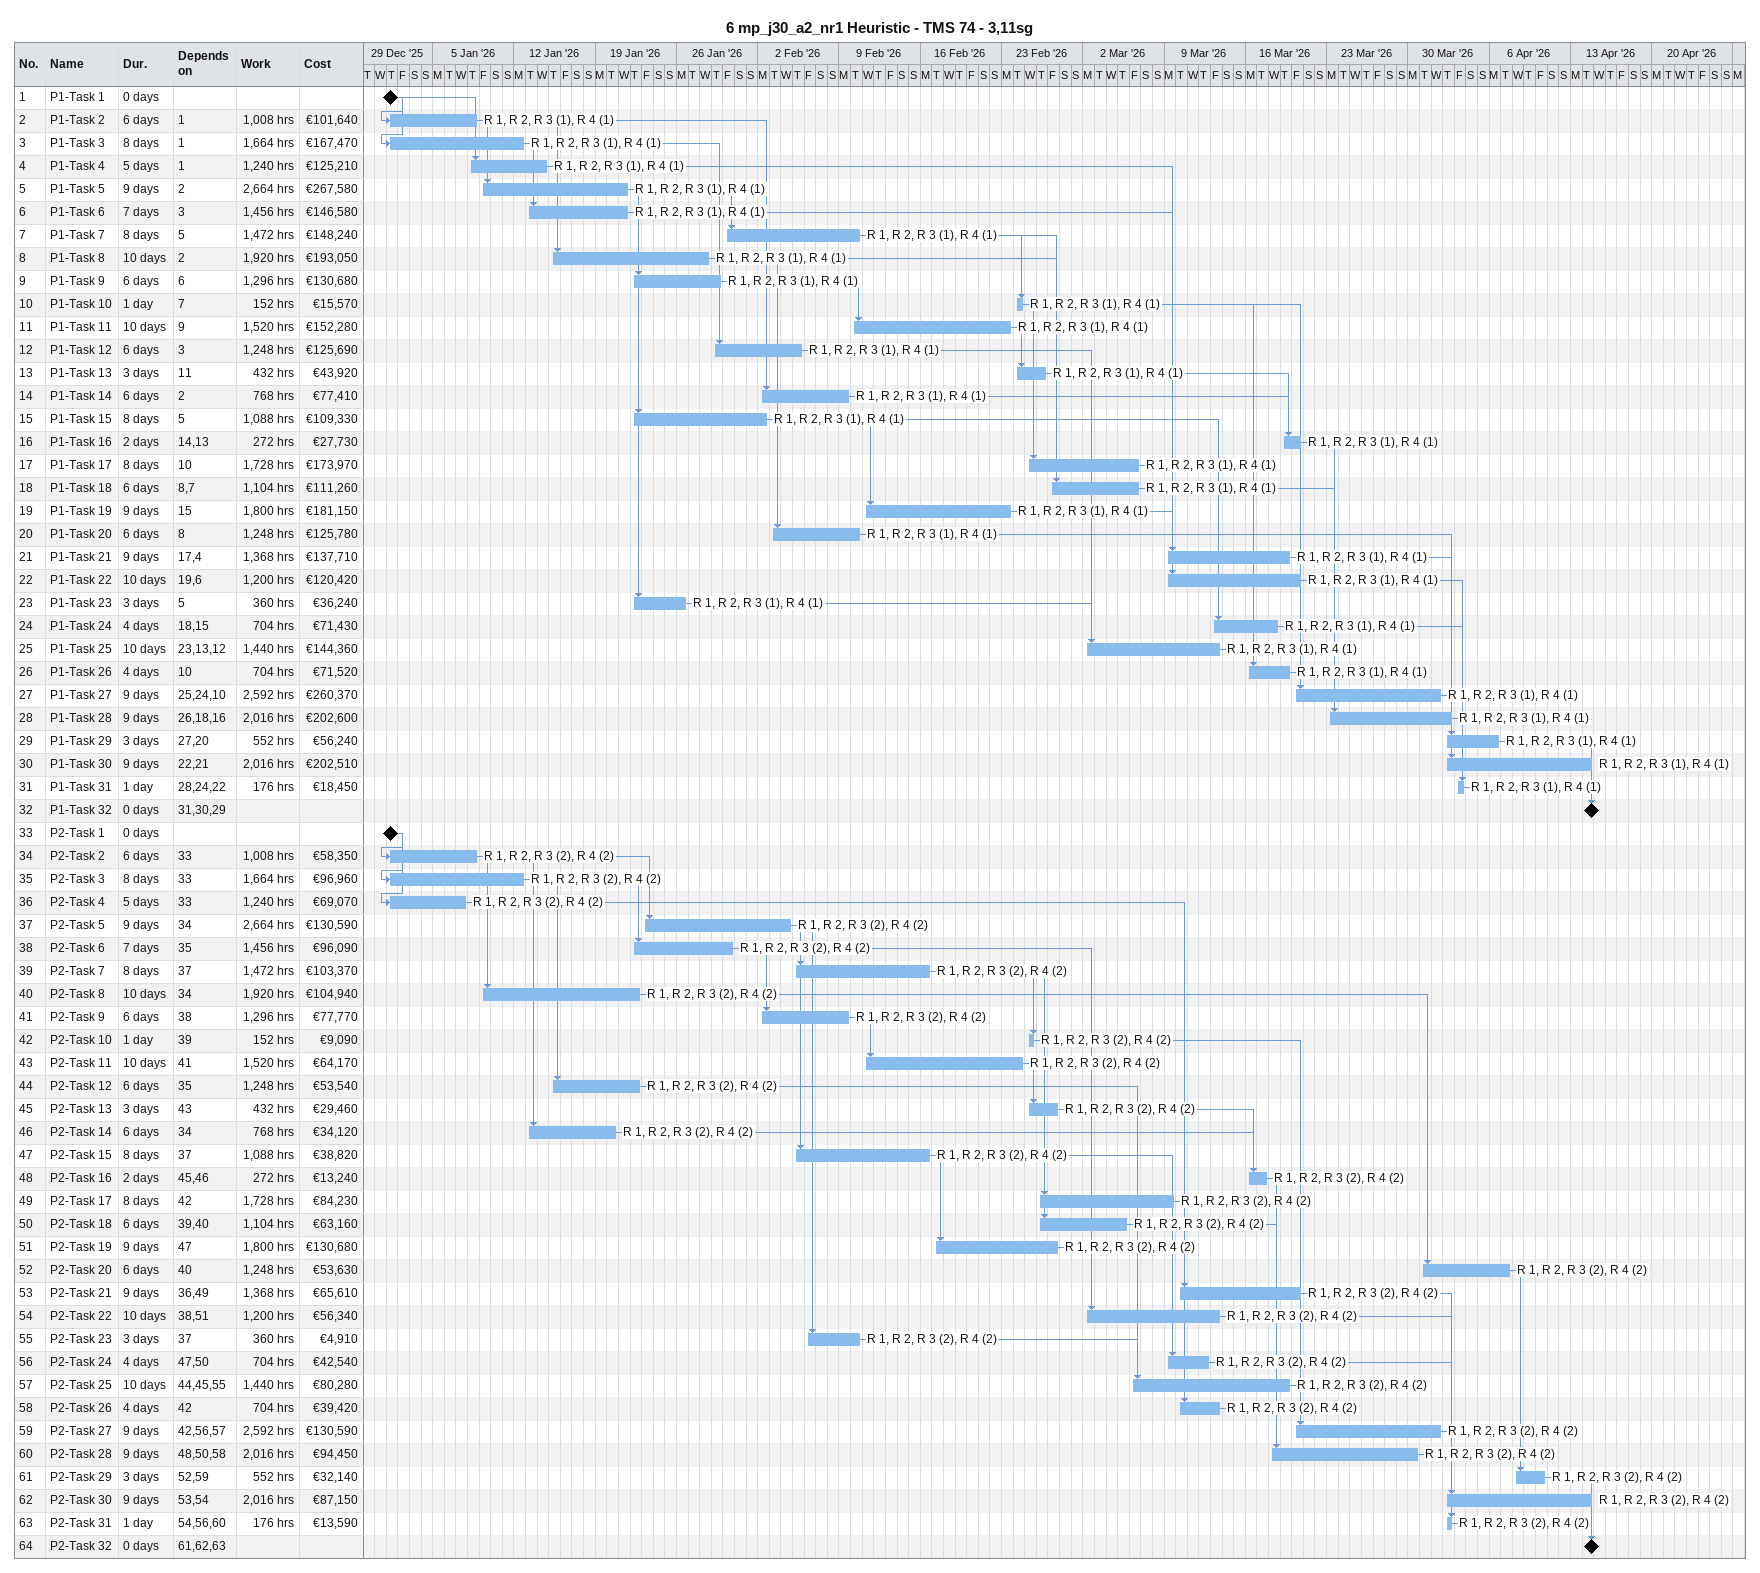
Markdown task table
6 mp_j30_a2_nr1 Heuristic - TMS 74 - 3,11sg

| ID | Task | Duration | Start | Finish | Predecessors | Resources | Work (h) | Cost (€) |
|---|---|---|---|---|---|---|---|---|
| 1 | P1-Task 1 | 0d | 2026-01-01 | 2026-01-01 |  |  |  |  |
| 2 | P1-Task 2 | 6d | 2026-01-01 | 2026-01-08 | 1 | R 1, R 2, R 3 (1), R 4 (1) | 1008 | 101640 |
| 3 | P1-Task 3 | 8d | 2026-01-01 | 2026-01-12 | 1 | R 1, R 2, R 3 (1), R 4 (1) | 1664 | 167470 |
| 4 | P1-Task 4 | 5d | 2026-01-08 | 2026-01-14 | 1 | R 1, R 2, R 3 (1), R 4 (1) | 1240 | 125210 |
| 5 | P1-Task 5 | 9d | 2026-01-09 | 2026-01-21 | 2 | R 1, R 2, R 3 (1), R 4 (1) | 2664 | 267580 |
| 6 | P1-Task 6 | 7d | 2026-01-13 | 2026-01-21 | 3 | R 1, R 2, R 3 (1), R 4 (1) | 1456 | 146580 |
| 7 | P1-Task 7 | 8d | 2026-01-30 | 2026-02-10 | 5 | R 1, R 2, R 3 (1), R 4 (1) | 1472 | 148240 |
| 8 | P1-Task 8 | 10d | 2026-01-15 | 2026-01-28 | 2 | R 1, R 2, R 3 (1), R 4 (1) | 1920 | 193050 |
| 9 | P1-Task 9 | 6d | 2026-01-22 | 2026-01-29 | 6 | R 1, R 2, R 3 (1), R 4 (1) | 1296 | 130680 |
| 10 | P1-Task 10 | 1d | 2026-02-24 | 2026-02-24 | 7 | R 1, R 2, R 3 (1), R 4 (1) | 152 | 15570 |
| 11 | P1-Task 11 | 10d | 2026-02-10 | 2026-02-23 | 9 | R 1, R 2, R 3 (1), R 4 (1) | 1520 | 152280 |
| 12 | P1-Task 12 | 6d | 2026-01-29 | 2026-02-05 | 3 | R 1, R 2, R 3 (1), R 4 (1) | 1248 | 125690 |
| 13 | P1-Task 13 | 3d | 2026-02-24 | 2026-02-26 | 11 | R 1, R 2, R 3 (1), R 4 (1) | 432 | 43920 |
| 14 | P1-Task 14 | 6d | 2026-02-02 | 2026-02-09 | 2 | R 1, R 2, R 3 (1), R 4 (1) | 768 | 77410 |
| 15 | P1-Task 15 | 8d | 2026-01-22 | 2026-02-02 | 5 | R 1, R 2, R 3 (1), R 4 (1) | 1088 | 109330 |
| 16 | P1-Task 16 | 2d | 2026-03-19 | 2026-03-20 | 14, 13 | R 1, R 2, R 3 (1), R 4 (1) | 272 | 27730 |
| 17 | P1-Task 17 | 8d | 2026-02-25 | 2026-03-06 | 10 | R 1, R 2, R 3 (1), R 4 (1) | 1728 | 173970 |
| 18 | P1-Task 18 | 6d | 2026-02-27 | 2026-03-06 | 8, 7 | R 1, R 2, R 3 (1), R 4 (1) | 1104 | 111260 |
| 19 | P1-Task 19 | 9d | 2026-02-11 | 2026-02-23 | 15 | R 1, R 2, R 3 (1), R 4 (1) | 1800 | 181150 |
| 20 | P1-Task 20 | 6d | 2026-02-03 | 2026-02-10 | 8 | R 1, R 2, R 3 (1), R 4 (1) | 1248 | 125780 |
| 21 | P1-Task 21 | 9d | 2026-03-09 | 2026-03-19 | 17, 4 | R 1, R 2, R 3 (1), R 4 (1) | 1368 | 137710 |
| 22 | P1-Task 22 | 10d | 2026-03-09 | 2026-03-20 | 19, 6 | R 1, R 2, R 3 (1), R 4 (1) | 1200 | 120420 |
| 23 | P1-Task 23 | 3d | 2026-01-22 | 2026-01-26 | 5 | R 1, R 2, R 3 (1), R 4 (1) | 360 | 36240 |
| 24 | P1-Task 24 | 4d | 2026-03-13 | 2026-03-18 | 18, 15 | R 1, R 2, R 3 (1), R 4 (1) | 704 | 71430 |
| 25 | P1-Task 25 | 10d | 2026-03-02 | 2026-03-13 | 23, 13, 12 | R 1, R 2, R 3 (1), R 4 (1) | 1440 | 144360 |
| 26 | P1-Task 26 | 4d | 2026-03-16 | 2026-03-19 | 10 | R 1, R 2, R 3 (1), R 4 (1) | 704 | 71520 |
| 27 | P1-Task 27 | 9d | 2026-03-20 | 2026-04-01 | 25, 24, 10 | R 1, R 2, R 3 (1), R 4 (1) | 2592 | 260370 |
| 28 | P1-Task 28 | 9d | 2026-03-23 | 2026-04-02 | 26, 18, 16 | R 1, R 2, R 3 (1), R 4 (1) | 2016 | 202600 |
| 29 | P1-Task 29 | 3d | 2026-04-02 | 2026-04-06 | 27, 20 | R 1, R 2, R 3 (1), R 4 (1) | 552 | 56240 |
| 30 | P1-Task 30 | 9d | 2026-04-02 | 2026-04-14 | 22, 21 | R 1, R 2, R 3 (1), R 4 (1) | 2016 | 202510 |
| 31 | P1-Task 31 | 1d | 2026-04-03 | 2026-04-03 | 28, 24, 22 | R 1, R 2, R 3 (1), R 4 (1) | 176 | 18450 |
| 32 | P1-Task 32 | 0d | 2026-04-14 | 2026-04-14 | 31, 30, 29 |  |  |  |
| 33 | P2-Task 1 | 0d | 2026-01-01 | 2026-01-01 |  |  |  |  |
| 34 | P2-Task 2 | 6d | 2026-01-01 | 2026-01-08 | 33 | R 1, R 2, R 3 (2), R 4 (2) | 1008 | 58350 |
| 35 | P2-Task 3 | 8d | 2026-01-01 | 2026-01-12 | 33 | R 1, R 2, R 3 (2), R 4 (2) | 1664 | 96960 |
| 36 | P2-Task 4 | 5d | 2026-01-01 | 2026-01-07 | 33 | R 1, R 2, R 3 (2), R 4 (2) | 1240 | 69070 |
| 37 | P2-Task 5 | 9d | 2026-01-23 | 2026-02-04 | 34 | R 1, R 2, R 3 (2), R 4 (2) | 2664 | 130590 |
| 38 | P2-Task 6 | 7d | 2026-01-22 | 2026-01-30 | 35 | R 1, R 2, R 3 (2), R 4 (2) | 1456 | 96090 |
| 39 | P2-Task 7 | 8d | 2026-02-05 | 2026-02-16 | 37 | R 1, R 2, R 3 (2), R 4 (2) | 1472 | 103370 |
| 40 | P2-Task 8 | 10d | 2026-01-09 | 2026-01-22 | 34 | R 1, R 2, R 3 (2), R 4 (2) | 1920 | 104940 |
| 41 | P2-Task 9 | 6d | 2026-02-02 | 2026-02-09 | 38 | R 1, R 2, R 3 (2), R 4 (2) | 1296 | 77770 |
| 42 | P2-Task 10 | 1d | 2026-02-25 | 2026-02-25 | 39 | R 1, R 2, R 3 (2), R 4 (2) | 152 | 9090 |
| 43 | P2-Task 11 | 10d | 2026-02-11 | 2026-02-24 | 41 | R 1, R 2, R 3 (2), R 4 (2) | 1520 | 64170 |
| 44 | P2-Task 12 | 6d | 2026-01-15 | 2026-01-22 | 35 | R 1, R 2, R 3 (2), R 4 (2) | 1248 | 53540 |
| 45 | P2-Task 13 | 3d | 2026-02-25 | 2026-02-27 | 43 | R 1, R 2, R 3 (2), R 4 (2) | 432 | 29460 |
| 46 | P2-Task 14 | 6d | 2026-01-13 | 2026-01-20 | 34 | R 1, R 2, R 3 (2), R 4 (2) | 768 | 34120 |
| 47 | P2-Task 15 | 8d | 2026-02-05 | 2026-02-16 | 37 | R 1, R 2, R 3 (2), R 4 (2) | 1088 | 38820 |
| 48 | P2-Task 16 | 2d | 2026-03-16 | 2026-03-17 | 45, 46 | R 1, R 2, R 3 (2), R 4 (2) | 272 | 13240 |
| 49 | P2-Task 17 | 8d | 2026-02-26 | 2026-03-09 | 42 | R 1, R 2, R 3 (2), R 4 (2) | 1728 | 84230 |
| 50 | P2-Task 18 | 6d | 2026-02-26 | 2026-03-05 | 39, 40 | R 1, R 2, R 3 (2), R 4 (2) | 1104 | 63160 |
| 51 | P2-Task 19 | 9d | 2026-02-17 | 2026-02-27 | 47 | R 1, R 2, R 3 (2), R 4 (2) | 1800 | 130680 |
| 52 | P2-Task 20 | 6d | 2026-03-31 | 2026-04-07 | 40 | R 1, R 2, R 3 (2), R 4 (2) | 1248 | 53630 |
| 53 | P2-Task 21 | 9d | 2026-03-10 | 2026-03-20 | 36, 49 | R 1, R 2, R 3 (2), R 4 (2) | 1368 | 65610 |
| 54 | P2-Task 22 | 10d | 2026-03-02 | 2026-03-13 | 38, 51 | R 1, R 2, R 3 (2), R 4 (2) | 1200 | 56340 |
| 55 | P2-Task 23 | 3d | 2026-02-06 | 2026-02-10 | 37 | R 1, R 2, R 3 (2), R 4 (2) | 360 | 4910 |
| 56 | P2-Task 24 | 4d | 2026-03-09 | 2026-03-12 | 47, 50 | R 1, R 2, R 3 (2), R 4 (2) | 704 | 42540 |
| 57 | P2-Task 25 | 10d | 2026-03-06 | 2026-03-19 | 44, 45, 55 | R 1, R 2, R 3 (2), R 4 (2) | 1440 | 80280 |
| 58 | P2-Task 26 | 4d | 2026-03-10 | 2026-03-13 | 42 | R 1, R 2, R 3 (2), R 4 (2) | 704 | 39420 |
| 59 | P2-Task 27 | 9d | 2026-03-20 | 2026-04-01 | 42, 56, 57 | R 1, R 2, R 3 (2), R 4 (2) | 2592 | 130590 |
| 60 | P2-Task 28 | 9d | 2026-03-18 | 2026-03-30 | 48, 50, 58 | R 1, R 2, R 3 (2), R 4 (2) | 2016 | 94450 |
| 61 | P2-Task 29 | 3d | 2026-04-08 | 2026-04-10 | 52, 59 | R 1, R 2, R 3 (2), R 4 (2) | 552 | 32140 |
| 62 | P2-Task 30 | 9d | 2026-04-02 | 2026-04-14 | 53, 54 | R 1, R 2, R 3 (2), R 4 (2) | 2016 | 87150 |
| 63 | P2-Task 31 | 1d | 2026-04-02 | 2026-04-02 | 54, 56, 60 | R 1, R 2, R 3 (2), R 4 (2) | 176 | 13590 |
| 64 | P2-Task 32 | 0d | 2026-04-14 | 2026-04-14 | 61, 62, 63 |  |  |  |
